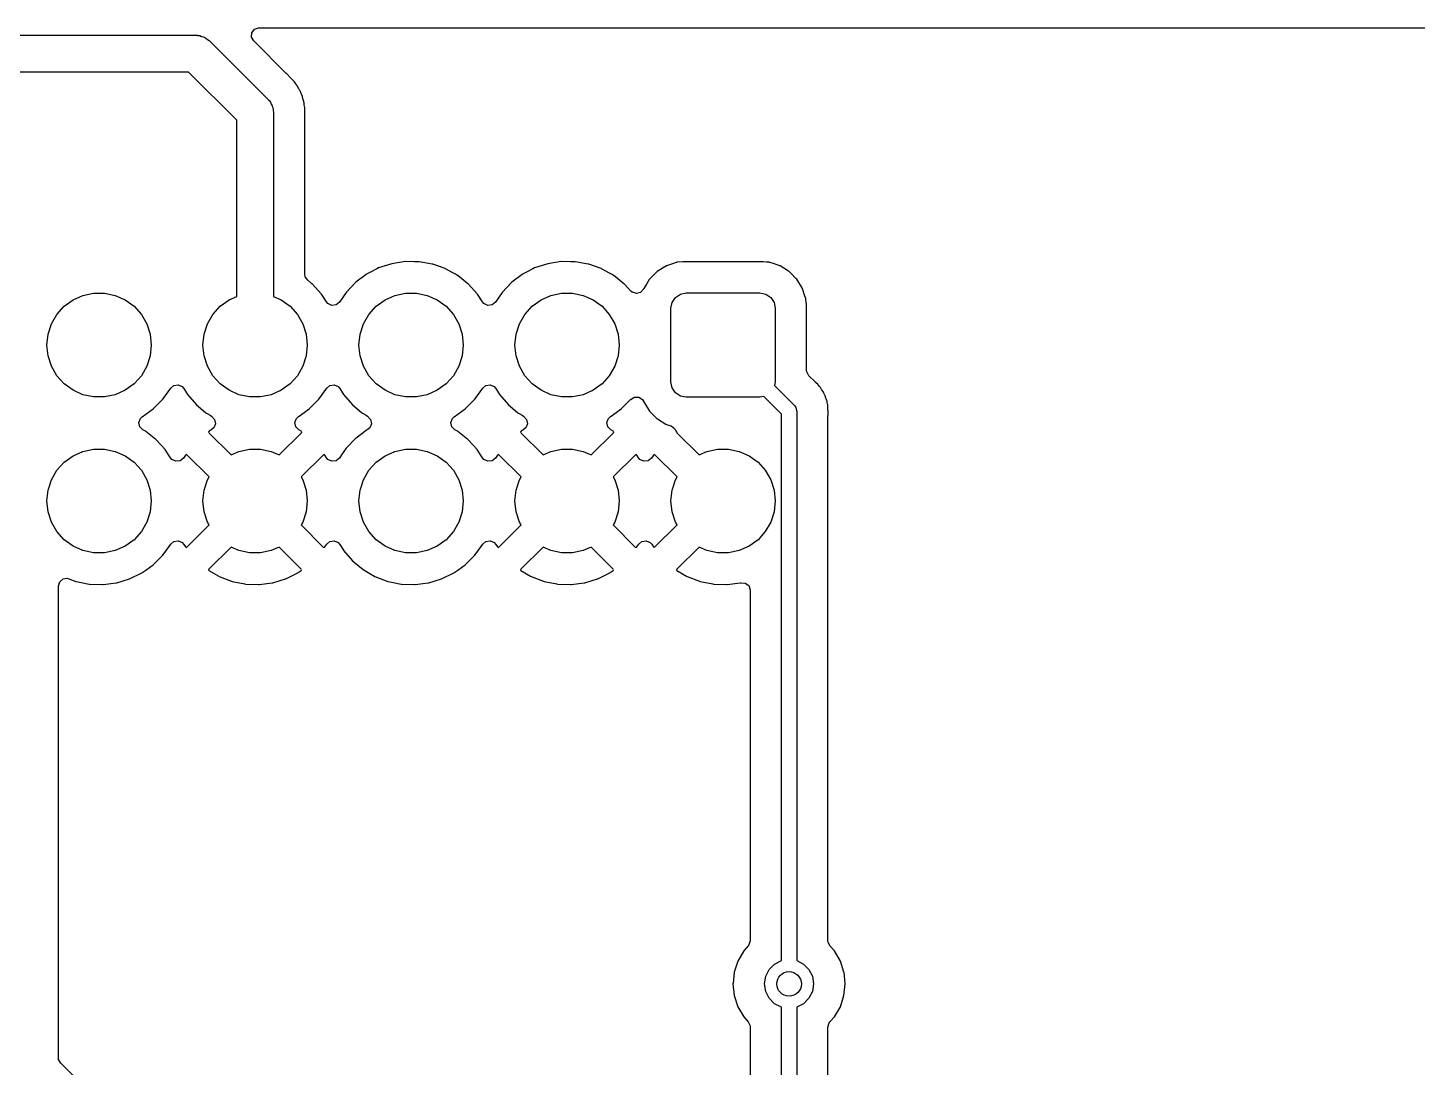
# Model space of a CAD drawing. Extents: x 1.82 to 8.48, y -4.98 to -0.82.
# Drawn here: x 6.9 to 7.791, y -1.487 to -0.82 of the extents above; entities that cross this region are included whole.
import ezdxf

# ---------------------------------------------------------------- set-up
doc = ezdxf.new("R2010")
doc.units = 0
doc.header["$MEASUREMENT"] = 0
doc.layers.add('BLACK', color=7, linetype='CONTINUOUS')

msp = doc.modelspace()

# ---------------------------------------------------------------- linework, layer by layer
at = {"layer": 'BLACK', "linetype": 'CONTINUOUS'}
for p, q in [((2.92323, -0.8248), (7.00787, -0.8248)), ((7.00787, -0.8248), (7.00827, -0.82484)), ((7.00827, -0.82484), (7.00845, -0.82482)), ((7.00845, -0.82482), (7.00876, -0.82489)), ((7.00876, -0.82489), (7.01017, -0.82503)), ((7.01017, -0.82503), (7.01138, -0.82551)), ((7.01138, -0.82551), (7.01266, -0.82582)), ((7.01266, -0.82582), (7.01338, -0.82631)), ((7.01338, -0.82631), (7.01419, -0.82663)), ((7.01419, -0.82663), (7.01515, -0.82752)), ((7.01515, -0.82752), (7.01623, -0.82826)), ((7.01623, -0.82826), (7.05402, -0.86606)), ((7.04342, -0.82603), (7.04362, -0.82325)), ((7.04476, -0.82849), (7.04342, -0.82603)), ((7.04362, -0.82325), (7.0453, -0.82101)), ((7.0453, -0.82101), (7.04792, -0.82003)), ((7.04792, -0.82003), (7.04827, -0.82002)), ((7.04827, -0.82002), (8.47502, -0.82002)), ((7.06565, -0.84938), (7.04476, -0.82849)), ((7.00298, -0.84842), (2.92812, -0.84842)), ((7.03386, -0.8793), (7.00298, -0.84842)), ((7.0657, -0.84942), (7.06565, -0.84938)), ((7.06574, -0.84945), (7.0657, -0.84942)), ((7.06858, -0.8523), (7.06574, -0.84945)), ((7.0696, -0.85333), (7.06858, -0.8523)), ((7.06962, -0.85335), (7.0696, -0.85333)), ((7.06965, -0.85338), (7.06962, -0.85335)), ((7.07077, -0.85451), (7.06965, -0.85338)), ((7.07092, -0.85475), (7.07077, -0.85451)), ((7.07168, -0.85596), (7.07092, -0.85475)), ((7.07092, -0.85475), (7.07092, -0.85475)), ((7.07196, -0.85637), (7.07168, -0.85596)), ((7.07301, -0.85772), (7.07196, -0.85637)), ((7.07313, -0.85797), (7.07301, -0.85772)), ((7.07357, -0.85892), (7.07313, -0.85797)), ((7.07313, -0.85797), (7.07313, -0.85797)), ((7.07386, -0.85945), (7.07357, -0.85892)), ((7.07441, -0.86033), (7.07386, -0.85945)), ((7.07456, -0.86057), (7.07441, -0.86033)), ((7.07512, -0.86218), (7.07456, -0.86057)), ((7.07531, -0.86264), (7.07512, -0.86218)), ((7.07603, -0.86419), (7.07531, -0.86264)), ((7.05402, -0.86606), (7.05427, -0.86637)), ((7.05427, -0.86637), (7.05442, -0.86648)), ((7.05442, -0.86648), (7.05458, -0.86674)), ((7.05458, -0.86674), (7.05548, -0.86784)), ((7.05548, -0.86784), (7.056, -0.86904)), ((7.056, -0.86904), (7.05669, -0.87016)), ((7.05669, -0.87016), (7.05685, -0.87101)), ((7.05685, -0.87101), (7.05719, -0.87181)), ((7.05719, -0.87181), (7.05724, -0.87312)), ((7.07609, -0.86446), (7.07603, -0.86419)), ((7.07631, -0.86548), (7.07609, -0.86446)), ((7.07647, -0.86607), (7.07631, -0.86548)), ((7.07691, -0.86731), (7.07647, -0.86607)), ((7.07703, -0.86846), (7.07691, -0.86731)), ((7.0771, -0.86901), (7.07703, -0.86846)), ((7.07718, -0.8695), (7.0771, -0.86901)), ((7.07754, -0.87117), (7.07718, -0.8695)), ((7.0775, -0.87472), (7.07753, -0.87145)), ((7.07753, -0.87145), (7.07754, -0.87117)), ((7.03386, -0.99235), (7.03386, -0.8793)), ((7.05724, -0.87312), (7.05748, -0.87441)), ((7.05748, -0.87441), (7.05748, -0.99235)), ((7.0775, -0.87477), (7.0775, -0.87472)), ((7.0775, -0.9781), (7.0775, -0.87477)), ((7.14193, -0.96999), (7.13323, -0.97132)), ((7.14213, -0.96999), (7.14193, -0.96999)), ((7.14781, -0.97006), (7.14213, -0.96999)), ((7.14213, -0.96999), (7.14213, -0.96999)), ((7.15072, -0.97009), (7.14781, -0.97006)), ((7.15092, -0.97013), (7.15072, -0.97009)), ((7.15918, -0.9716), (7.15092, -0.97013)), ((7.15092, -0.97013), (7.15092, -0.97013)), ((7.24193, -0.96999), (7.23323, -0.97132)), ((7.24213, -0.96999), (7.24193, -0.96999)), ((7.24781, -0.97006), (7.24213, -0.96999)), ((7.24213, -0.96999), (7.24213, -0.96999)), ((7.25072, -0.97009), (7.24781, -0.97006)), ((7.25092, -0.97013), (7.25072, -0.97009)), ((7.25918, -0.9716), (7.25092, -0.97013)), ((7.25092, -0.97013), (7.25092, -0.97013)), ((7.31564, -0.97056), (7.31317, -0.97138)), ((7.3159, -0.97047), (7.31564, -0.97056)), ((7.31564, -0.97056), (7.31564, -0.97056)), ((7.31617, -0.97044), (7.3159, -0.97047)), ((7.31994, -0.97005), (7.31617, -0.97044)), ((7.31617, -0.97044), (7.31617, -0.97044)), ((7.32006, -0.97004), (7.31994, -0.97005)), ((7.31994, -0.97005), (7.31994, -0.97005)), ((7.37128, -0.97004), (7.32006, -0.97004)), ((7.37342, -0.97026), (7.37128, -0.97004)), ((7.37512, -0.97043), (7.37342, -0.97026)), ((7.37539, -0.97046), (7.37512, -0.97043)), ((7.37512, -0.97043), (7.37512, -0.97043)), ((7.37565, -0.97055), (7.37539, -0.97046)), ((7.37788, -0.97129), (7.37565, -0.97055)), ((7.37565, -0.97055), (7.37565, -0.97055)), ((7.07777, -0.97972), (7.0775, -0.9781)), ((7.07939, -0.982), (7.07777, -0.97972)), ((7.11691, -0.97823), (7.1102, -0.98327)), ((7.11707, -0.97811), (7.11691, -0.97823)), ((7.11691, -0.97823), (7.11691, -0.97823)), ((7.11963, -0.97678), (7.11707, -0.97811)), ((7.12368, -0.97467), (7.11963, -0.97678)), ((7.12487, -0.97405), (7.12368, -0.97467)), ((7.13323, -0.97132), (7.12487, -0.97405)), ((7.15938, -0.97164), (7.15918, -0.9716)), ((7.15918, -0.9716), (7.15918, -0.9716)), ((7.15957, -0.9717), (7.15938, -0.97164)), ((7.15957, -0.97171), (7.15957, -0.9717)), ((7.16748, -0.9745), (7.15957, -0.97171)), ((7.16767, -0.97457), (7.16748, -0.9745)), ((7.16748, -0.9745), (7.16748, -0.9745)), ((7.17277, -0.97739), (7.16767, -0.97457)), ((7.17406, -0.9781), (7.17277, -0.97739)), ((7.17537, -0.97882), (7.17406, -0.9781)), ((7.17553, -0.97895), (7.17537, -0.97882)), ((7.18211, -0.98415), (7.17553, -0.97895)), ((7.17553, -0.97895), (7.17553, -0.97895)), ((7.21691, -0.97823), (7.2102, -0.98327)), ((7.21707, -0.97811), (7.21691, -0.97823)), ((7.21691, -0.97823), (7.21691, -0.97823)), ((7.21963, -0.97678), (7.21707, -0.97811)), ((7.22368, -0.97467), (7.21963, -0.97678)), ((7.22487, -0.97405), (7.22368, -0.97467)), ((7.23323, -0.97132), (7.22487, -0.97405)), ((7.25938, -0.97164), (7.25918, -0.9716)), ((7.25918, -0.9716), (7.25918, -0.9716)), ((7.25957, -0.9717), (7.25938, -0.97164)), ((7.25957, -0.97171), (7.25957, -0.9717)), ((7.26748, -0.9745), (7.25957, -0.97171)), ((7.26767, -0.97457), (7.26748, -0.9745)), ((7.26748, -0.9745), (7.26748, -0.9745)), ((7.27277, -0.97739), (7.26767, -0.97457)), ((7.27406, -0.9781), (7.27277, -0.97739)), ((7.27537, -0.97882), (7.27406, -0.9781)), ((7.27553, -0.97895), (7.27537, -0.97882)), ((7.28211, -0.98415), (7.27553, -0.97895)), ((7.27553, -0.97895), (7.27553, -0.97895)), ((7.30089, -0.97882), (7.29845, -0.98127)), ((7.30317, -0.97654), (7.30089, -0.97882)), ((7.30337, -0.97634), (7.30317, -0.97654)), ((7.30929, -0.97267), (7.30337, -0.97634)), ((7.31317, -0.97138), (7.30929, -0.97267)), ((7.382, -0.97265), (7.37788, -0.97129)), ((7.38224, -0.9728), (7.382, -0.97265)), ((7.38768, -0.97616), (7.38224, -0.9728)), ((7.38224, -0.9728), (7.38224, -0.9728)), ((7.38793, -0.97631), (7.38768, -0.97616)), ((7.38929, -0.97767), (7.38793, -0.97631)), ((7.39237, -0.98074), (7.38929, -0.97767)), ((7.08211, -0.98415), (7.07939, -0.982)), ((7.08227, -0.98427), (7.08211, -0.98415)), ((7.08211, -0.98415), (7.08211, -0.98415)), ((7.08819, -0.99078), (7.08227, -0.98427)), ((7.11004, -0.98339), (7.10396, -0.98975)), ((7.1102, -0.98327), (7.11004, -0.98339)), ((7.18227, -0.98427), (7.18211, -0.98415)), ((7.18211, -0.98415), (7.18211, -0.98415)), ((7.18819, -0.99078), (7.18227, -0.98427)), ((7.21004, -0.98339), (7.20396, -0.98975)), ((7.2102, -0.98327), (7.21004, -0.98339)), ((7.28227, -0.98427), (7.28211, -0.98415)), ((7.28211, -0.98415), (7.28211, -0.98415)), ((7.28241, -0.98442), (7.28227, -0.98427)), ((7.28646, -0.98888), (7.28241, -0.98442)), ((7.28241, -0.98442), (7.28241, -0.98442)), ((7.29463, -0.98764), (7.29278, -0.98974)), ((7.29471, -0.98747), (7.29463, -0.98764)), ((7.2948, -0.9872), (7.29471, -0.98747)), ((7.29651, -0.98442), (7.2948, -0.9872)), ((7.2983, -0.98151), (7.29651, -0.98442)), ((7.29845, -0.98127), (7.2983, -0.98151)), ((7.2983, -0.98151), (7.2983, -0.98151)), ((7.39285, -0.98123), (7.39237, -0.98074)), ((7.39652, -0.98715), (7.39285, -0.98123)), ((7.39661, -0.98742), (7.39652, -0.98715)), ((7.39817, -0.99211), (7.39661, -0.98742)), ((6.92328, -0.99865), (6.92894, -0.99454)), ((6.92894, -0.99454), (6.93533, -0.9917)), ((6.93533, -0.9917), (6.94217, -0.99024)), ((6.94217, -0.99024), (6.94917, -0.99024)), ((6.94917, -0.99024), (6.95601, -0.9917)), ((6.95601, -0.9917), (6.9624, -0.99454)), ((6.9624, -0.99454), (6.96806, -0.99865)), ((7.02328, -0.99865), (7.02894, -0.99454)), ((7.02894, -0.99454), (7.03386, -0.99235)), ((7.05748, -0.99235), (7.0624, -0.99454)), ((7.0624, -0.99454), (7.06806, -0.99865)), ((7.0883, -0.99095), (7.08819, -0.99078)), ((7.09147, -0.99585), (7.0883, -0.99095)), ((7.0883, -0.99095), (7.0883, -0.99095)), ((7.09228, -0.99681), (7.09147, -0.99585)), ((7.09479, -0.99804), (7.09228, -0.99681)), ((7.09973, -0.99595), (7.09757, -0.99772)), ((7.10396, -0.98975), (7.09973, -0.99595)), ((7.12328, -0.99865), (7.12894, -0.99454)), ((7.12894, -0.99454), (7.13533, -0.9917)), ((7.13533, -0.9917), (7.14217, -0.99024)), ((7.14217, -0.99024), (7.14917, -0.99024)), ((7.14917, -0.99024), (7.15601, -0.9917)), ((7.15601, -0.9917), (7.1624, -0.99454)), ((7.1624, -0.99454), (7.16806, -0.99865)), ((7.1883, -0.99095), (7.18819, -0.99078)), ((7.19147, -0.99585), (7.1883, -0.99095)), ((7.1883, -0.99095), (7.1883, -0.99095)), ((7.19228, -0.99681), (7.19147, -0.99585)), ((7.19479, -0.99804), (7.19228, -0.99681)), ((7.19973, -0.99595), (7.19757, -0.99772)), ((7.20396, -0.98975), (7.19973, -0.99595)), ((7.22328, -0.99865), (7.22894, -0.99454)), ((7.22894, -0.99454), (7.23533, -0.9917)), ((7.23533, -0.9917), (7.24217, -0.99024)), ((7.24217, -0.99024), (7.24917, -0.99024)), ((7.24917, -0.99024), (7.25601, -0.9917)), ((7.25601, -0.9917), (7.2624, -0.99454)), ((7.2624, -0.99454), (7.26806, -0.99865)), ((7.28742, -0.98969), (7.28646, -0.98888)), ((7.29009, -0.9905), (7.28742, -0.98969)), ((7.29278, -0.98974), (7.29009, -0.9905)), ((7.3122, -0.9999), (7.31295, -0.99613)), ((7.31295, -0.99613), (7.31509, -0.99294)), ((7.31509, -0.99294), (7.31828, -0.99081)), ((7.31828, -0.99081), (7.32205, -0.99006)), ((7.32205, -0.99006), (7.36929, -0.99006)), ((7.36929, -0.99006), (7.37306, -0.99081)), ((7.37306, -0.99081), (7.37625, -0.99294)), ((7.37625, -0.99294), (7.37838, -0.99613)), ((7.37838, -0.99613), (7.37913, -0.9999)), ((7.39872, -0.99375), (7.39817, -0.99211)), ((7.39875, -0.99402), (7.39872, -0.99375)), ((7.39914, -0.99779), (7.39875, -0.99402)), ((7.39875, -0.99402), (7.39875, -0.99402)), ((6.9151, -1.00991), (6.9186, -1.00385)), ((6.9186, -1.00385), (6.92328, -0.99865)), ((6.96806, -0.99865), (6.97274, -1.00385)), ((6.97274, -1.00385), (6.97624, -1.00991)), ((7.0151, -1.00991), (7.0186, -1.00385)), ((7.0186, -1.00385), (7.02328, -0.99865)), ((7.06806, -0.99865), (7.07274, -1.00385)), ((7.07274, -1.00385), (7.07624, -1.00991)), ((7.09757, -0.99772), (7.09479, -0.99804)), ((7.1151, -1.00991), (7.1186, -1.00385)), ((7.1186, -1.00385), (7.12328, -0.99865)), ((7.16806, -0.99865), (7.17274, -1.00385)), ((7.17274, -1.00385), (7.17624, -1.00991)), ((7.19757, -0.99772), (7.19479, -0.99804)), ((7.2151, -1.00991), (7.2186, -1.00385)), ((7.2186, -1.00385), (7.22328, -0.99865)), ((7.26806, -0.99865), (7.27274, -1.00385)), ((7.27274, -1.00385), (7.27624, -1.00991)), ((7.3122, -1.04715), (7.3122, -0.9999)), ((7.37913, -0.9999), (7.37913, -1.04715)), ((7.39915, -0.99792), (7.39914, -0.99779)), ((7.39915, -1.03968), (7.39915, -0.99792)), ((6.91294, -1.01657), (6.9151, -1.00991)), ((6.97624, -1.00991), (6.9784, -1.01657)), ((7.01294, -1.01657), (7.0151, -1.00991)), ((7.07624, -1.00991), (7.0784, -1.01657)), ((7.11294, -1.01657), (7.1151, -1.00991)), ((7.17624, -1.00991), (7.1784, -1.01657)), ((7.21294, -1.01657), (7.2151, -1.00991)), ((7.27624, -1.00991), (7.2784, -1.01657)), ((6.9122, -1.02352), (6.91294, -1.01657)), ((6.91294, -1.03048), (6.9122, -1.02352)), ((6.9784, -1.01657), (6.97913, -1.02352)), ((6.97913, -1.02352), (6.9784, -1.03048)), ((7.0122, -1.02352), (7.01294, -1.01657)), ((7.01294, -1.03048), (7.0122, -1.02352)), ((7.0784, -1.01657), (7.07913, -1.02352)), ((7.07913, -1.02352), (7.0784, -1.03048)), ((7.1122, -1.02352), (7.11294, -1.01657)), ((7.11294, -1.03048), (7.1122, -1.02352)), ((7.1784, -1.01657), (7.17913, -1.02352)), ((7.17913, -1.02352), (7.1784, -1.03048)), ((7.2122, -1.02352), (7.21294, -1.01657)), ((7.21294, -1.03048), (7.2122, -1.02352)), ((7.2784, -1.01657), (7.27913, -1.02352)), ((7.27913, -1.02352), (7.2784, -1.03048)), ((6.9151, -1.03713), (6.91294, -1.03048)), ((6.9784, -1.03048), (6.97624, -1.03713)), ((7.0151, -1.03713), (7.01294, -1.03048)), ((7.0784, -1.03048), (7.07624, -1.03713)), ((7.1151, -1.03713), (7.11294, -1.03048)), ((7.1784, -1.03048), (7.17624, -1.03713)), ((7.2151, -1.03713), (7.21294, -1.03048)), ((7.2784, -1.03048), (7.27624, -1.03713)), ((6.9186, -1.04319), (6.9151, -1.03713)), ((6.97624, -1.03713), (6.97274, -1.04319)), ((7.0186, -1.04319), (7.0151, -1.03713)), ((7.07624, -1.03713), (7.07274, -1.04319)), ((7.1186, -1.04319), (7.1151, -1.03713)), ((7.17624, -1.03713), (7.17274, -1.04319)), ((7.2186, -1.04319), (7.2151, -1.03713)), ((7.27624, -1.03713), (7.27274, -1.04319)), ((7.39927, -1.04074), (7.39915, -1.03968)), ((7.40061, -1.04319), (7.39927, -1.04074)), ((6.92328, -1.04839), (6.9186, -1.04319)), ((6.92894, -1.0525), (6.92328, -1.04839)), ((6.96806, -1.04839), (6.9624, -1.0525)), ((6.97274, -1.04319), (6.96806, -1.04839)), ((6.99172, -1.0512), (6.99357, -1.0495)), ((6.99357, -1.0495), (6.99632, -1.04902)), ((6.99632, -1.04902), (6.9989, -1.0501)), ((6.9989, -1.0501), (7, -1.05136)), ((7.02328, -1.04839), (7.0186, -1.04319)), ((7.02894, -1.0525), (7.02328, -1.04839)), ((7.06806, -1.04839), (7.0624, -1.0525)), ((7.07274, -1.04319), (7.06806, -1.04839)), ((7.09172, -1.0512), (7.09357, -1.0495)), ((7.09357, -1.0495), (7.09632, -1.04902)), ((7.09632, -1.04902), (7.0989, -1.0501)), ((7.0989, -1.0501), (7.1, -1.05136)), ((7.12328, -1.04839), (7.1186, -1.04319)), ((7.12894, -1.0525), (7.12328, -1.04839)), ((7.16806, -1.04839), (7.1624, -1.0525)), ((7.17274, -1.04319), (7.16806, -1.04839)), ((7.19172, -1.0512), (7.19357, -1.0495)), ((7.19357, -1.0495), (7.19632, -1.04902)), ((7.19632, -1.04902), (7.1989, -1.0501)), ((7.1989, -1.0501), (7.2, -1.05136)), ((7.22328, -1.04839), (7.2186, -1.04319)), ((7.22894, -1.0525), (7.22328, -1.04839)), ((7.26806, -1.04839), (7.2624, -1.0525)), ((7.27274, -1.04319), (7.26806, -1.04839)), ((7.31295, -1.05091), (7.3122, -1.04715)), ((7.31509, -1.05411), (7.31295, -1.05091)), ((7.37913, -1.04715), (7.37866, -1.04955)), ((7.37866, -1.04955), (7.39145, -1.06235)), ((7.40461, -1.04719), (7.40061, -1.04319)), ((7.40496, -1.04751), (7.40461, -1.04719)), ((7.4063, -1.04862), (7.40496, -1.04751)), ((7.40648, -1.04887), (7.4063, -1.04862)), ((7.40677, -1.04926), (7.40648, -1.04887)), ((7.40727, -1.04986), (7.40677, -1.04926)), ((7.40784, -1.05042), (7.40727, -1.04986)), ((7.408, -1.05069), (7.40784, -1.05042)), ((7.40872, -1.05192), (7.408, -1.05069)), ((7.408, -1.05069), (7.408, -1.05069)), ((6.93533, -1.05535), (6.92894, -1.0525)), ((6.94217, -1.0568), (6.93533, -1.05535)), ((6.94917, -1.0568), (6.94217, -1.0568)), ((6.95601, -1.05535), (6.94917, -1.0568)), ((6.9624, -1.0525), (6.95601, -1.05535)), ((6.98463, -1.06021), (6.98654, -1.05831)), ((6.98654, -1.05831), (6.99167, -1.05116)), ((6.99167, -1.05116), (6.99172, -1.0512)), ((7, -1.05136), (7.00236, -1.05522)), ((7.00236, -1.05522), (7.00812, -1.06187)), ((7.03533, -1.05535), (7.02894, -1.0525)), ((7.04217, -1.0568), (7.03533, -1.05535)), ((7.04917, -1.0568), (7.04217, -1.0568)), ((7.05601, -1.05535), (7.04917, -1.0568)), ((7.0624, -1.0525), (7.05601, -1.05535)), ((7.08463, -1.06021), (7.08654, -1.05831)), ((7.08654, -1.05831), (7.09167, -1.05116)), ((7.09167, -1.05116), (7.09172, -1.0512)), ((7.1, -1.05136), (7.10236, -1.05522)), ((7.10236, -1.05522), (7.10812, -1.06187)), ((7.13533, -1.05535), (7.12894, -1.0525)), ((7.14217, -1.0568), (7.13533, -1.05535)), ((7.14917, -1.0568), (7.14217, -1.0568)), ((7.15601, -1.05535), (7.14917, -1.0568)), ((7.1624, -1.0525), (7.15601, -1.05535)), ((7.18463, -1.06021), (7.18654, -1.05831)), ((7.18654, -1.05831), (7.19167, -1.05116)), ((7.19167, -1.05116), (7.19172, -1.0512)), ((7.2, -1.05136), (7.20236, -1.05522)), ((7.20236, -1.05522), (7.20812, -1.06187)), ((7.23533, -1.05535), (7.22894, -1.0525)), ((7.24217, -1.0568), (7.23533, -1.05535)), ((7.24917, -1.0568), (7.24217, -1.0568)), ((7.25601, -1.05535), (7.24917, -1.0568)), ((7.2624, -1.0525), (7.25601, -1.05535)), ((7.28463, -1.06021), (7.28654, -1.05831)), ((7.28654, -1.05831), (7.28656, -1.05833)), ((7.28656, -1.05833), (7.28876, -1.05689)), ((7.28876, -1.05689), (7.29155, -1.05687)), ((7.29155, -1.05687), (7.29392, -1.05836)), ((7.29392, -1.05836), (7.29469, -1.05954)), ((7.29469, -1.05954), (7.29473, -1.05963)), ((7.29473, -1.05963), (7.29482, -1.0599)), ((7.31828, -1.05624), (7.31509, -1.05411)), ((7.32205, -1.05699), (7.31828, -1.05624)), ((7.36929, -1.05699), (7.32205, -1.05699)), ((7.3717, -1.05651), (7.36929, -1.05699)), ((7.38305, -1.06787), (7.3717, -1.05651)), ((7.40898, -1.05231), (7.40872, -1.05192)), ((7.41, -1.05372), (7.40898, -1.05231)), ((7.4103, -1.05446), (7.41, -1.05372)), ((7.41064, -1.05516), (7.4103, -1.05446)), ((7.41089, -1.05557), (7.41064, -1.05516)), ((7.41104, -1.05584), (7.41089, -1.05557)), ((7.41089, -1.05557), (7.41089, -1.05557)), ((7.41113, -1.05614), (7.41104, -1.05584)), ((7.41153, -1.05751), (7.41113, -1.05614)), ((7.41113, -1.05614), (7.41113, -1.05614)), ((7.41168, -1.05796), (7.41153, -1.05751)), ((7.41219, -1.05925), (7.41168, -1.05796)), ((7.41232, -1.05958), (7.41219, -1.05925)), ((7.41236, -1.05989), (7.41232, -1.05958)), ((7.41242, -1.06037), (7.41236, -1.05989)), ((7.41236, -1.05989), (7.41236, -1.05989)), ((6.97326, -1.06954), (6.97559, -1.06788)), ((6.97559, -1.06788), (6.98031, -1.06451)), ((6.98031, -1.06451), (6.98096, -1.06387)), ((6.98096, -1.06387), (6.98463, -1.06021)), ((7.00812, -1.06187), (7.01392, -1.06668)), ((7.01392, -1.06668), (7.01451, -1.06717)), ((7.01451, -1.06717), (7.01489, -1.06749)), ((7.01489, -1.06749), (7.01676, -1.06858)), ((7.01676, -1.06858), (7.01779, -1.06918)), ((7.07324, -1.06956), (7.07478, -1.06846)), ((7.07478, -1.06846), (7.08031, -1.06451)), ((7.08031, -1.06451), (7.08096, -1.06387)), ((7.08096, -1.06387), (7.08463, -1.06021)), ((7.10812, -1.06187), (7.11392, -1.06668)), ((7.11392, -1.06668), (7.11451, -1.06717)), ((7.11451, -1.06717), (7.11489, -1.06749)), ((7.11489, -1.06749), (7.11676, -1.06858)), ((7.11676, -1.06858), (7.11777, -1.06917)), ((7.17326, -1.06954), (7.17559, -1.06788)), ((7.17559, -1.06788), (7.18031, -1.06451)), ((7.18031, -1.06451), (7.18096, -1.06387)), ((7.18096, -1.06387), (7.18463, -1.06021)), ((7.20812, -1.06187), (7.21392, -1.06668)), ((7.21392, -1.06668), (7.21451, -1.06717)), ((7.21451, -1.06717), (7.21489, -1.06749)), ((7.21489, -1.06749), (7.21676, -1.06858)), ((7.21676, -1.06858), (7.21779, -1.06918)), ((7.27324, -1.06956), (7.27478, -1.06846)), ((7.27478, -1.06846), (7.28031, -1.06451)), ((7.28031, -1.06451), (7.28096, -1.06387)), ((7.28096, -1.06387), (7.28463, -1.06021)), ((7.29482, -1.0599), (7.29849, -1.06582)), ((7.29849, -1.06582), (7.30341, -1.07074)), ((7.38305, -1.4183), (7.38305, -1.06787)), ((7.39145, -1.06235), (7.39198, -1.06305)), ((7.39198, -1.06305), (7.39211, -1.06317)), ((7.39211, -1.06317), (7.39215, -1.06327)), ((7.39215, -1.06327), (7.3923, -1.06348)), ((7.3923, -1.06348), (7.39255, -1.06466)), ((7.39255, -1.06466), (7.39289, -1.06583)), ((7.39289, -1.06583), (7.39289, -1.4183)), ((7.41258, -1.06113), (7.41242, -1.06037)), ((7.4128, -1.06189), (7.41258, -1.06113)), ((7.41281, -1.06221), (7.4128, -1.06189)), ((7.41286, -1.06363), (7.41281, -1.06221)), ((7.41289, -1.0641), (7.41286, -1.06363)), ((7.41291, -1.06426), (7.41289, -1.0641)), ((7.41291, -1.06536), (7.41291, -1.06426)), ((7.41292, -1.06551), (7.41291, -1.06536)), ((7.41291, -1.06893), (7.41293, -1.06849)), ((7.413, -1.06819), (7.41292, -1.06551)), ((7.41293, -1.06849), (7.413, -1.06819)), ((6.97119, -1.07321), (6.97218, -1.07059)), ((6.97177, -1.07594), (6.97119, -1.07321)), ((6.97374, -1.07793), (6.97177, -1.07594)), ((6.97218, -1.07059), (6.97326, -1.06954)), ((7.01917, -1.07655), (7.01758, -1.07787)), ((7.01779, -1.06918), (7.01971, -1.07122)), ((7.02023, -1.07396), (7.01917, -1.07655)), ((7.01971, -1.07122), (7.02023, -1.07396)), ((7.07118, -1.07322), (7.07216, -1.0706)), ((7.07176, -1.07595), (7.07118, -1.07322)), ((7.07372, -1.07794), (7.07176, -1.07595)), ((7.07216, -1.0706), (7.07324, -1.06956)), ((7.11915, -1.07654), (7.11756, -1.07786)), ((7.11777, -1.06917), (7.11969, -1.07121)), ((7.12021, -1.07395), (7.11915, -1.07654)), ((7.11969, -1.07121), (7.12021, -1.07395)), ((7.17119, -1.07321), (7.17218, -1.07059)), ((7.17177, -1.07594), (7.17119, -1.07321)), ((7.17374, -1.07793), (7.17177, -1.07594)), ((7.17218, -1.07059), (7.17326, -1.06954)), ((7.21917, -1.07655), (7.21758, -1.07787)), ((7.21779, -1.06918), (7.21971, -1.07122)), ((7.22023, -1.07396), (7.21917, -1.07655)), ((7.21971, -1.07122), (7.22023, -1.07396)), ((7.27118, -1.07322), (7.27216, -1.0706)), ((7.27176, -1.07595), (7.27118, -1.07322)), ((7.27372, -1.07794), (7.27176, -1.07595)), ((7.27216, -1.0706), (7.27324, -1.06956)), ((7.30341, -1.07074), (7.30366, -1.07089)), ((7.30366, -1.07089), (7.30366, -1.07089)), ((7.30366, -1.07089), (7.30897, -1.07416)), ((7.30897, -1.07416), (7.30934, -1.07439)), ((7.30934, -1.07439), (7.31161, -1.07515)), ((7.31161, -1.07515), (7.31229, -1.07537)), ((7.31229, -1.07537), (7.31459, -1.07696)), ((7.31459, -1.07696), (7.31501, -1.07798)), ((7.41291, -1.40559), (7.41291, -1.06893)), ((6.97537, -1.07882), (6.97374, -1.07793)), ((6.97553, -1.07895), (6.97537, -1.07882)), ((6.98211, -1.08415), (6.97553, -1.07895)), ((6.97553, -1.07895), (6.97553, -1.07895)), ((6.98227, -1.08427), (6.98211, -1.08415)), ((6.98211, -1.08415), (6.98211, -1.08415)), ((6.98819, -1.09078), (6.98227, -1.08427)), ((7.01613, -1.07884), (7.0158, -1.07929)), ((7.0158, -1.07929), (7.01606, -1.07977)), ((7.01606, -1.07977), (7.03025, -1.09396)), ((7.01692, -1.07825), (7.01613, -1.07884)), ((7.01726, -1.07803), (7.01692, -1.07825)), ((7.01758, -1.07787), (7.01726, -1.07803)), ((7.06109, -1.09396), (7.07533, -1.07972)), ((7.07518, -1.07874), (7.07372, -1.07794)), ((7.07534, -1.07885), (7.07518, -1.07874)), ((7.07533, -1.07972), (7.07561, -1.07921)), ((7.07561, -1.07921), (7.07534, -1.07885)), ((7.11004, -1.08339), (7.10396, -1.08975)), ((7.11035, -1.08316), (7.11004, -1.08339)), ((7.11691, -1.07823), (7.11035, -1.08316)), ((7.11707, -1.07811), (7.11691, -1.07823)), ((7.11691, -1.07823), (7.11691, -1.07823)), ((7.11732, -1.07798), (7.11707, -1.07811)), ((7.11756, -1.07786), (7.11732, -1.07798)), ((7.17537, -1.07882), (7.17374, -1.07793)), ((7.17553, -1.07895), (7.17537, -1.07882)), ((7.18211, -1.08415), (7.17553, -1.07895)), ((7.17553, -1.07895), (7.17553, -1.07895)), ((7.18227, -1.08427), (7.18211, -1.08415)), ((7.18211, -1.08415), (7.18211, -1.08415)), ((7.18819, -1.09078), (7.18227, -1.08427)), ((7.21613, -1.07884), (7.2158, -1.07929)), ((7.2158, -1.07929), (7.21606, -1.07977)), ((7.21606, -1.07977), (7.23025, -1.09396)), ((7.21692, -1.07825), (7.21613, -1.07884)), ((7.21726, -1.07803), (7.21692, -1.07825)), ((7.21758, -1.07787), (7.21726, -1.07803)), ((7.26109, -1.09396), (7.27533, -1.07972)), ((7.27518, -1.07874), (7.27372, -1.07794)), ((7.27534, -1.07885), (7.27518, -1.07874)), ((7.27533, -1.07972), (7.27561, -1.07921)), ((7.27561, -1.07921), (7.27534, -1.07885)), ((7.31501, -1.07798), (7.31506, -1.07795)), ((7.31506, -1.07795), (7.31606, -1.07977)), ((7.31606, -1.07977), (7.33025, -1.09396)), ((6.92328, -1.09865), (6.92894, -1.09454)), ((6.92894, -1.09454), (6.93533, -1.0917)), ((6.93533, -1.0917), (6.94217, -1.09024)), ((6.94217, -1.09024), (6.94917, -1.09024)), ((6.94917, -1.09024), (6.95601, -1.0917)), ((6.95601, -1.0917), (6.9624, -1.09454)), ((6.9624, -1.09454), (6.96806, -1.09865)), ((6.9883, -1.09095), (6.98819, -1.09078)), ((6.99148, -1.09587), (6.9883, -1.09095)), ((6.9883, -1.09095), (6.9883, -1.09095)), ((7.00102, -1.09409), (6.99974, -1.09597)), ((7.00151, -1.09371), (7.00102, -1.09409)), ((7.00196, -1.09396), (7.00151, -1.09371)), ((7.01613, -1.10813), (7.00196, -1.09396)), ((7.03025, -1.09396), (7.03533, -1.0917)), ((7.03533, -1.0917), (7.04217, -1.09024)), ((7.04217, -1.09024), (7.04917, -1.09024)), ((7.04917, -1.09024), (7.05601, -1.0917)), ((7.05601, -1.0917), (7.06109, -1.09396)), ((7.08948, -1.09385), (7.07521, -1.10813)), ((7.08986, -1.09368), (7.08948, -1.09385)), ((7.09028, -1.09404), (7.08986, -1.09368)), ((7.09146, -1.09587), (7.09028, -1.09404)), ((7.10109, -1.09396), (7.09972, -1.09597)), ((7.10396, -1.08975), (7.10109, -1.09396)), ((7.12328, -1.09865), (7.12894, -1.09454)), ((7.12894, -1.09454), (7.13533, -1.0917)), ((7.13533, -1.0917), (7.14217, -1.09024)), ((7.14217, -1.09024), (7.14917, -1.09024)), ((7.14917, -1.09024), (7.15601, -1.0917)), ((7.15601, -1.0917), (7.1624, -1.09454)), ((7.1624, -1.09454), (7.16806, -1.09865)), ((7.1883, -1.09095), (7.18819, -1.09078)), ((7.19148, -1.09587), (7.1883, -1.09095)), ((7.1883, -1.09095), (7.1883, -1.09095)), ((7.20102, -1.09409), (7.19974, -1.09597)), ((7.20151, -1.09371), (7.20102, -1.09409)), ((7.20196, -1.09396), (7.20151, -1.09371)), ((7.21613, -1.10813), (7.20196, -1.09396)), ((7.23025, -1.09396), (7.23533, -1.0917)), ((7.23533, -1.0917), (7.24217, -1.09024)), ((7.24217, -1.09024), (7.24917, -1.09024)), ((7.24917, -1.09024), (7.25601, -1.0917)), ((7.25601, -1.0917), (7.26109, -1.09396)), ((7.28948, -1.09385), (7.27521, -1.10813)), ((7.28986, -1.09368), (7.28948, -1.09385)), ((7.29028, -1.09404), (7.28986, -1.09368)), ((7.29147, -1.09588), (7.29028, -1.09404)), ((7.30102, -1.09409), (7.29973, -1.09599)), ((7.30151, -1.09371), (7.30102, -1.09409)), ((7.30196, -1.09396), (7.30151, -1.09371)), ((7.31613, -1.10813), (7.30196, -1.09396)), ((7.33025, -1.09396), (7.33533, -1.0917)), ((7.33533, -1.0917), (7.34217, -1.09024)), ((7.34217, -1.09024), (7.34917, -1.09024)), ((7.34917, -1.09024), (7.35601, -1.0917)), ((7.35601, -1.0917), (7.3624, -1.09454)), ((7.3624, -1.09454), (7.36806, -1.09865)), ((6.9151, -1.10991), (6.9186, -1.10385)), ((6.9186, -1.10385), (6.92328, -1.09865)), ((6.96806, -1.09865), (6.97274, -1.10385)), ((6.97274, -1.10385), (6.97624, -1.10991)), ((6.9923, -1.09683), (6.99148, -1.09587)), ((6.99481, -1.09806), (6.9923, -1.09683)), ((6.99758, -1.09774), (6.99481, -1.09806)), ((6.99974, -1.09597), (6.99758, -1.09774)), ((7.09227, -1.09683), (7.09146, -1.09587)), ((7.09478, -1.09806), (7.09227, -1.09683)), ((7.09756, -1.09774), (7.09478, -1.09806)), ((7.09972, -1.09597), (7.09756, -1.09774)), ((7.1151, -1.10991), (7.1186, -1.10385)), ((7.1186, -1.10385), (7.12328, -1.09865)), ((7.16806, -1.09865), (7.17274, -1.10385)), ((7.17274, -1.10385), (7.17624, -1.10991)), ((7.1923, -1.09683), (7.19148, -1.09587)), ((7.19481, -1.09806), (7.1923, -1.09683)), ((7.19758, -1.09774), (7.19481, -1.09806)), ((7.19974, -1.09597), (7.19758, -1.09774)), ((7.29228, -1.09685), (7.29147, -1.09588)), ((7.29479, -1.09808), (7.29228, -1.09685)), ((7.29757, -1.09776), (7.29479, -1.09808)), ((7.29973, -1.09599), (7.29757, -1.09776)), ((7.36806, -1.09865), (7.37274, -1.10385)), ((7.37274, -1.10385), (7.37624, -1.10991)), ((6.91294, -1.11657), (6.9151, -1.10991)), ((6.97624, -1.10991), (6.9784, -1.11657)), ((7.01294, -1.11657), (7.0151, -1.10991)), ((7.0151, -1.10991), (7.01613, -1.10813)), ((7.07521, -1.10813), (7.07624, -1.10991)), ((7.07624, -1.10991), (7.0784, -1.11657)), ((7.11294, -1.11657), (7.1151, -1.10991)), ((7.17624, -1.10991), (7.1784, -1.11657)), ((7.21294, -1.11657), (7.2151, -1.10991)), ((7.2151, -1.10991), (7.21613, -1.10813)), ((7.27521, -1.10813), (7.27624, -1.10991)), ((7.27624, -1.10991), (7.2784, -1.11657)), ((7.31294, -1.11657), (7.3151, -1.10991)), ((7.3151, -1.10991), (7.31613, -1.10813)), ((7.37624, -1.10991), (7.3784, -1.11657)), ((6.9122, -1.12352), (6.91294, -1.11657)), ((6.9784, -1.11657), (6.97913, -1.12352)), ((7.0122, -1.12352), (7.01294, -1.11657)), ((7.0784, -1.11657), (7.07913, -1.12352)), ((7.1122, -1.12352), (7.11294, -1.11657)), ((7.1784, -1.11657), (7.17913, -1.12352)), ((7.2122, -1.12352), (7.21294, -1.11657)), ((7.2784, -1.11657), (7.27913, -1.12352)), ((7.3122, -1.12352), (7.31294, -1.11657)), ((7.3784, -1.11657), (7.37913, -1.12352)), ((6.91294, -1.13048), (6.9122, -1.12352)), ((6.9151, -1.13713), (6.91294, -1.13048)), ((6.9784, -1.13048), (6.97624, -1.13713)), ((6.97913, -1.12352), (6.9784, -1.13048)), ((7.01294, -1.13048), (7.0122, -1.12352)), ((7.0151, -1.13713), (7.01294, -1.13048)), ((7.0784, -1.13048), (7.07624, -1.13713)), ((7.07913, -1.12352), (7.0784, -1.13048)), ((7.11294, -1.13048), (7.1122, -1.12352)), ((7.1151, -1.13713), (7.11294, -1.13048)), ((7.1784, -1.13048), (7.17624, -1.13713)), ((7.17913, -1.12352), (7.1784, -1.13048)), ((7.21294, -1.13048), (7.2122, -1.12352)), ((7.2151, -1.13713), (7.21294, -1.13048)), ((7.2784, -1.13048), (7.27624, -1.13713)), ((7.27913, -1.12352), (7.2784, -1.13048)), ((7.31294, -1.13048), (7.3122, -1.12352)), ((7.3151, -1.13713), (7.31294, -1.13048)), ((7.3784, -1.13048), (7.37624, -1.13713)), ((7.37913, -1.12352), (7.3784, -1.13048)), ((6.9186, -1.14319), (6.9151, -1.13713)), ((6.97624, -1.13713), (6.97274, -1.14319)), ((7.0018, -1.15325), (7.01613, -1.13892)), ((7.01613, -1.13892), (7.0151, -1.13713)), ((7.07624, -1.13713), (7.07521, -1.13892)), ((7.07521, -1.13892), (7.08939, -1.1531)), ((7.1186, -1.14319), (7.1151, -1.13713)), ((7.17624, -1.13713), (7.17274, -1.14319)), ((7.2018, -1.15325), (7.21613, -1.13892)), ((7.21613, -1.13892), (7.2151, -1.13713)), ((7.27624, -1.13713), (7.27521, -1.13892)), ((7.27521, -1.13892), (7.28939, -1.1531)), ((7.3018, -1.15325), (7.31613, -1.13892)), ((7.31613, -1.13892), (7.3151, -1.13713)), ((7.37624, -1.13713), (7.37274, -1.14319)), ((6.92328, -1.14839), (6.9186, -1.14319)), ((6.92894, -1.1525), (6.92328, -1.14839)), ((6.96806, -1.14839), (6.9624, -1.1525)), ((6.97274, -1.14319), (6.96806, -1.14839)), ((7.12328, -1.14839), (7.1186, -1.14319)), ((7.12894, -1.1525), (7.12328, -1.14839)), ((7.16806, -1.14839), (7.1624, -1.1525)), ((7.17274, -1.14319), (7.16806, -1.14839)), ((7.36806, -1.14839), (7.3624, -1.1525)), ((7.37274, -1.14319), (7.36806, -1.14839)), ((6.93533, -1.15535), (6.92894, -1.1525)), ((6.94217, -1.1568), (6.93533, -1.15535)), ((6.94917, -1.1568), (6.94217, -1.1568)), ((6.95601, -1.15535), (6.94917, -1.1568)), ((6.9624, -1.1525), (6.95601, -1.15535)), ((6.98654, -1.15831), (6.99167, -1.15116)), ((6.99167, -1.15116), (6.99172, -1.1512)), ((6.99172, -1.1512), (6.99358, -1.14948)), ((6.99358, -1.14948), (6.99633, -1.149)), ((6.99633, -1.149), (6.99891, -1.15009)), ((6.99891, -1.15009), (7.00001, -1.15134)), ((7.00001, -1.15134), (7.00104, -1.15303)), ((7.00104, -1.15303), (7.00145, -1.1534)), ((7.00145, -1.1534), (7.0018, -1.15325)), ((7.03025, -1.15309), (7.01601, -1.16732)), ((7.03533, -1.15535), (7.03025, -1.15309)), ((7.04217, -1.1568), (7.03533, -1.15535)), ((7.04917, -1.1568), (7.04217, -1.1568)), ((7.05601, -1.15535), (7.04917, -1.1568)), ((7.06109, -1.15309), (7.05601, -1.15535)), ((7.07522, -1.16722), (7.06109, -1.15309)), ((7.08939, -1.1531), (7.08986, -1.15336)), ((7.08986, -1.15336), (7.09032, -1.15301)), ((7.09032, -1.15301), (7.09165, -1.15115)), ((7.09165, -1.15115), (7.0917, -1.15119)), ((7.0917, -1.15119), (7.09356, -1.14948)), ((7.09356, -1.14948), (7.09631, -1.149)), ((7.09631, -1.149), (7.09889, -1.15009)), ((7.09889, -1.15009), (7.09998, -1.15134)), ((7.09998, -1.15134), (7.10226, -1.15505)), ((7.10226, -1.15505), (7.10226, -1.15505)), ((7.10226, -1.15505), (7.10236, -1.15522)), ((7.10236, -1.15522), (7.10812, -1.16187)), ((7.13533, -1.15535), (7.12894, -1.1525)), ((7.14217, -1.1568), (7.13533, -1.15535)), ((7.14917, -1.1568), (7.14217, -1.1568)), ((7.15601, -1.15535), (7.14917, -1.1568)), ((7.1624, -1.1525), (7.15601, -1.15535)), ((7.18654, -1.15831), (7.19167, -1.15116)), ((7.19167, -1.15116), (7.19172, -1.1512)), ((7.19172, -1.1512), (7.19358, -1.14948)), ((7.19358, -1.14948), (7.19633, -1.149)), ((7.19633, -1.149), (7.19891, -1.15009)), ((7.19891, -1.15009), (7.20001, -1.15134)), ((7.20001, -1.15134), (7.20104, -1.15303)), ((7.20104, -1.15303), (7.20145, -1.1534)), ((7.20145, -1.1534), (7.2018, -1.15325)), ((7.23025, -1.15309), (7.21601, -1.16732)), ((7.23533, -1.15535), (7.23025, -1.15309)), ((7.24217, -1.1568), (7.23533, -1.15535)), ((7.24917, -1.1568), (7.24217, -1.1568)), ((7.25601, -1.15535), (7.24917, -1.1568)), ((7.26109, -1.15309), (7.25601, -1.15535)), ((7.27522, -1.16722), (7.26109, -1.15309)), ((7.28939, -1.1531), (7.28986, -1.15336)), ((7.28986, -1.15336), (7.29032, -1.15301)), ((7.29032, -1.15301), (7.29165, -1.15115)), ((7.29165, -1.15115), (7.2917, -1.15119)), ((7.2917, -1.15119), (7.29357, -1.14946)), ((7.29357, -1.14946), (7.29632, -1.14898)), ((7.29632, -1.14898), (7.2989, -1.15007)), ((7.2989, -1.15007), (7.29999, -1.15132)), ((7.29999, -1.15132), (7.30104, -1.15303)), ((7.30104, -1.15303), (7.30145, -1.1534)), ((7.30145, -1.1534), (7.3018, -1.15325)), ((7.33025, -1.15309), (7.31601, -1.16732)), ((7.33533, -1.15535), (7.33025, -1.15309)), ((7.34217, -1.1568), (7.33533, -1.15535)), ((7.34917, -1.1568), (7.34217, -1.1568)), ((7.35601, -1.15535), (7.34917, -1.1568)), ((7.3624, -1.1525), (7.35601, -1.15535)), ((6.97569, -1.16781), (6.98031, -1.16451)), ((6.98031, -1.16451), (6.98654, -1.15831)), ((7.10812, -1.16187), (7.11489, -1.16749)), ((7.17569, -1.16781), (7.18031, -1.16451)), ((7.18031, -1.16451), (7.18654, -1.15831)), ((6.91963, -1.17804), (6.92041, -1.17536)), ((6.92041, -1.17536), (6.92253, -1.17352)), ((6.92253, -1.17352), (6.92529, -1.17313)), ((6.92529, -1.17313), (6.92636, -1.1734)), ((6.92636, -1.1734), (6.9307, -1.17506)), ((6.9307, -1.17506), (6.9309, -1.1751)), ((6.9309, -1.1751), (6.9309, -1.1751)), ((6.9309, -1.1751), (6.93419, -1.17577)), ((6.95702, -1.17596), (6.96506, -1.17355)), ((6.96506, -1.17355), (6.96525, -1.17349)), ((6.96506, -1.17355), (6.96506, -1.17355)), ((6.96525, -1.17349), (6.97315, -1.16962)), ((6.97315, -1.16962), (6.97569, -1.16781)), ((7.01601, -1.16732), (7.01575, -1.16781)), ((7.01575, -1.16781), (7.01596, -1.16809)), ((7.01596, -1.16809), (7.02231, -1.1718)), ((7.02231, -1.1718), (7.02268, -1.17198)), ((7.02268, -1.17198), (7.03051, -1.17497)), ((7.03051, -1.17497), (7.0309, -1.17508)), ((7.0309, -1.17508), (7.03912, -1.17675)), ((7.05702, -1.17594), (7.06505, -1.17353)), ((7.06505, -1.17353), (7.06543, -1.17338)), ((7.06543, -1.17338), (7.07296, -1.16969)), ((7.07296, -1.16969), (7.0733, -1.16949)), ((7.0733, -1.16949), (7.07517, -1.16816)), ((7.07517, -1.16816), (7.0755, -1.16774)), ((7.0755, -1.16774), (7.07522, -1.16722)), ((7.11489, -1.16749), (7.12248, -1.17192)), ((7.12248, -1.17192), (7.1307, -1.17506)), ((7.1307, -1.17506), (7.1309, -1.1751)), ((7.1309, -1.1751), (7.1309, -1.1751)), ((7.1309, -1.1751), (7.13419, -1.17577)), ((7.15702, -1.17596), (7.16506, -1.17355)), ((7.16506, -1.17355), (7.16525, -1.17349)), ((7.16506, -1.17355), (7.16506, -1.17355)), ((7.16525, -1.17349), (7.17315, -1.16962)), ((7.17315, -1.16962), (7.17569, -1.16781)), ((7.21601, -1.16732), (7.21575, -1.16781)), ((7.21575, -1.16781), (7.21596, -1.16809)), ((7.21596, -1.16809), (7.22231, -1.1718)), ((7.22231, -1.1718), (7.22268, -1.17198)), ((7.22268, -1.17198), (7.23051, -1.17497)), ((7.23051, -1.17497), (7.2309, -1.17508)), ((7.2309, -1.17508), (7.23912, -1.17675)), ((7.25702, -1.17594), (7.26505, -1.17353)), ((7.26505, -1.17353), (7.26543, -1.17338)), ((7.26543, -1.17338), (7.27296, -1.16969)), ((7.27296, -1.16969), (7.2733, -1.16949)), ((7.2733, -1.16949), (7.27517, -1.16816)), ((7.27517, -1.16816), (7.2755, -1.16774)), ((7.2755, -1.16774), (7.27522, -1.16722)), ((7.31601, -1.16732), (7.31575, -1.16781)), ((7.31575, -1.16781), (7.31596, -1.16809)), ((7.31596, -1.16809), (7.32231, -1.1718)), ((7.32231, -1.1718), (7.32268, -1.17198)), ((7.32268, -1.17198), (7.33051, -1.17497)), ((7.33051, -1.17497), (7.3309, -1.17508)), ((7.3309, -1.17508), (7.33912, -1.17675)), ((6.91963, -1.48061), (6.91963, -1.17804)), ((6.93419, -1.17577), (6.93931, -1.17681)), ((6.93931, -1.17681), (6.93952, -1.17682)), ((6.93952, -1.17682), (6.93952, -1.17682)), ((6.93952, -1.17682), (6.9479, -1.17713)), ((6.9479, -1.17713), (6.9479, -1.17713)), ((6.9479, -1.17713), (6.9481, -1.17714)), ((6.9481, -1.17714), (6.94831, -1.17711)), ((6.94831, -1.17711), (6.95663, -1.17604)), ((6.94831, -1.17711), (6.94831, -1.17711)), ((6.95663, -1.17604), (6.95683, -1.17602)), ((6.95663, -1.17604), (6.95663, -1.17604)), ((6.95683, -1.17602), (6.95702, -1.17596)), ((7.03912, -1.17675), (7.03952, -1.1768)), ((7.03952, -1.1768), (7.0479, -1.17711)), ((7.0479, -1.17711), (7.0483, -1.17709)), ((7.0483, -1.17709), (7.05662, -1.17602)), ((7.05662, -1.17602), (7.05702, -1.17594)), ((7.13419, -1.17577), (7.13931, -1.17681)), ((7.13931, -1.17681), (7.13952, -1.17682)), ((7.13952, -1.17682), (7.13952, -1.17682)), ((7.13952, -1.17682), (7.1479, -1.17713)), ((7.1479, -1.17713), (7.1479, -1.17713)), ((7.1479, -1.17713), (7.1481, -1.17714)), ((7.1481, -1.17714), (7.14831, -1.17711)), ((7.14831, -1.17711), (7.15663, -1.17604)), ((7.14831, -1.17711), (7.14831, -1.17711)), ((7.15663, -1.17604), (7.15683, -1.17602)), ((7.15663, -1.17604), (7.15663, -1.17604)), ((7.15683, -1.17602), (7.15702, -1.17596)), ((7.23912, -1.17675), (7.23952, -1.1768)), ((7.23952, -1.1768), (7.2479, -1.17711)), ((7.2479, -1.17711), (7.2483, -1.17709)), ((7.2483, -1.17709), (7.25662, -1.17602)), ((7.25662, -1.17602), (7.25702, -1.17594)), ((7.33912, -1.17675), (7.33952, -1.1768)), ((7.33952, -1.1768), (7.3479, -1.17711)), ((7.3479, -1.17711), (7.3483, -1.17709)), ((7.3483, -1.17709), (7.35662, -1.17602)), ((7.35662, -1.17602), (7.35704, -1.17594)), ((7.35704, -1.17594), (7.35983, -1.17615)), ((7.35983, -1.17615), (7.36206, -1.17783)), ((7.36206, -1.17783), (7.36302, -1.18046)), ((7.36302, -1.18046), (7.36303, -1.18079)), ((7.36303, -1.18079), (7.36303, -1.40559)), ((7.36303, -1.40559), (7.36224, -1.40827)), ((7.41298, -1.40639), (7.41291, -1.40559)), ((7.41419, -1.40891), (7.41298, -1.40639)), ((7.35888, -1.41211), (7.35512, -1.41862)), ((7.36176, -1.40891), (7.35888, -1.41211)), ((7.36224, -1.40827), (7.36176, -1.40891)), ((7.41707, -1.41211), (7.41419, -1.40891)), ((7.42083, -1.41862), (7.41707, -1.41211)), ((7.35512, -1.41862), (7.35279, -1.42577)), ((7.373, -1.42838), (7.37523, -1.42399)), ((7.37523, -1.42399), (7.37872, -1.42051)), ((7.37872, -1.42051), (7.38305, -1.4183)), ((7.39289, -1.4183), (7.39723, -1.42051)), ((7.39723, -1.42051), (7.40071, -1.42399)), ((7.40071, -1.42399), (7.40295, -1.42838)), ((7.42315, -1.42577), (7.42083, -1.41862)), ((7.35204, -1.43299), (7.35201, -1.43325)), ((7.35201, -1.43325), (7.35279, -1.44073)), ((7.35277, -1.42603), (7.35204, -1.43299)), ((7.35279, -1.42577), (7.35277, -1.42603)), ((7.35277, -1.42603), (7.35277, -1.42603)), ((7.37222, -1.43325), (7.373, -1.42838)), ((7.373, -1.43811), (7.37222, -1.43325)), ((7.40295, -1.42838), (7.40372, -1.43325)), ((7.40372, -1.43325), (7.40295, -1.43811)), ((7.42318, -1.42603), (7.42315, -1.42577)), ((7.42315, -1.44073), (7.42394, -1.43325)), ((7.42391, -1.43299), (7.42318, -1.42603)), ((7.42318, -1.42603), (7.42318, -1.42603)), ((7.42394, -1.43325), (7.42391, -1.43299)), ((7.35279, -1.44073), (7.35512, -1.44788)), ((7.37523, -1.4425), (7.373, -1.43811)), ((7.37872, -1.44599), (7.37523, -1.4425)), ((7.40071, -1.4425), (7.39723, -1.44599)), ((7.40295, -1.43811), (7.40071, -1.4425)), ((7.42083, -1.44788), (7.42315, -1.44073)), ((7.35512, -1.44788), (7.35888, -1.45439)), ((7.38305, -1.4482), (7.37872, -1.44599)), ((7.38305, -1.63706), (7.38305, -1.4482)), ((7.39723, -1.44599), (7.39289, -1.4482)), ((7.39289, -1.4482), (7.39289, -1.63909)), ((7.41707, -1.45439), (7.42083, -1.44788)), ((7.35888, -1.45439), (7.36176, -1.45759)), ((7.36176, -1.45759), (7.36297, -1.46011)), ((7.36297, -1.46011), (7.36303, -1.46091)), ((7.41291, -1.46091), (7.4137, -1.45822)), ((7.4137, -1.45822), (7.41419, -1.45759)), ((7.41419, -1.45759), (7.41707, -1.45439)), ((7.36303, -1.46091), (7.36303, -1.61469)), ((7.41291, -1.63768), (7.41291, -1.46091)), ((6.91974, -1.48167), (6.91963, -1.48061)), ((6.92108, -1.48412), (6.91974, -1.48167)), ((7.0552, -1.61824), (6.92108, -1.48412))]:
    msp.add_line(p, q, dxfattribs=at)
at = {"layer": 'BLACK'}
msp.add_circle((7.38797, -1.43325), 0.00787, dxfattribs=at)

doc.saveas('drawing.dxf')
